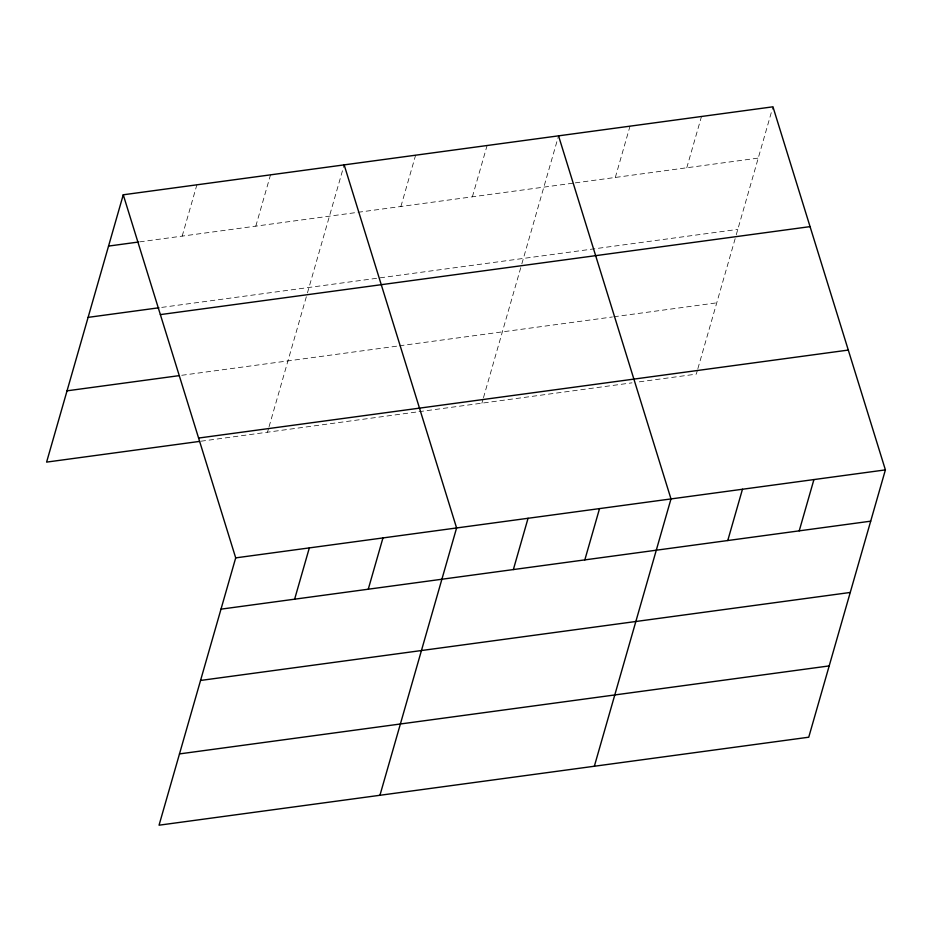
<?xml version="1.0" encoding="UTF-8"?>
<svg xmlns="http://www.w3.org/2000/svg" width="932" height="932" viewBox="0 0 932 932"><rect width="100%" height="100%" fill="white"/><g stroke="black" fill="none" stroke-linecap="round" stroke-linejoin="round"><path stroke-width="0.7" stroke-dasharray="4.66 3.5" d="M182.183 236.111L196.885 184.816M255.811 226.138L270.525 174.843M267.496 432.203L268.672 428.091M269.068 426.716L307.047 294.256M307.443 292.893L343.757 166.257M400.911 206.485L415.614 155.201M472.384 196.803L487.087 145.52M481.902 403.16L483.079 399.047M483.475 397.684L521.454 265.224M521.838 263.861L558.152 137.225M615.318 177.453L630.02 126.158M686.779 167.772L701.493 116.488M697.486 370.016L696.297 374.128L637.698 382.062M697.87 368.641L735.861 236.192M736.245 234.829L772.954 106.807M139.695 241.866L573.867 183.068M575.289 182.87L758.252 158.09M161.737 307.397L737.806 229.389M181.74 375.293L397.999 346.005M399.432 345.807L612.406 316.973M613.827 316.775L716.743 302.842M200.951 441.209L417.583 411.874M419.004 411.676L631.978 382.842"/><path stroke-width="1.4" d="M123.257 194.788L235.703 557.872L159.046 825.193L808.743 737.212L885.4 469.891L772.954 106.807L123.257 194.788L46.6 462.109L199.53 441.407M294.629 599.183L309.331 547.899M368.257 589.222L382.959 537.927M379.941 795.276L456.598 527.955L344.153 164.871M513.357 569.568L528.06 518.274M584.83 559.887L599.532 508.604M594.348 766.244L670.993 498.923L558.548 135.839M727.764 540.537L742.466 489.242M799.225 530.856L813.927 479.561M108.543 246.083L138.286 242.052M88.109 317.369L158.906 307.781M160.362 314.608L810.059 226.627M67.046 390.823L178.909 375.678M198.598 438.052L848.295 350.071M235.703 557.872L885.4 469.891M220.989 609.155L870.698 521.174M200.555 680.453L850.252 592.461M179.492 753.906L829.189 665.914"/></g></svg>
